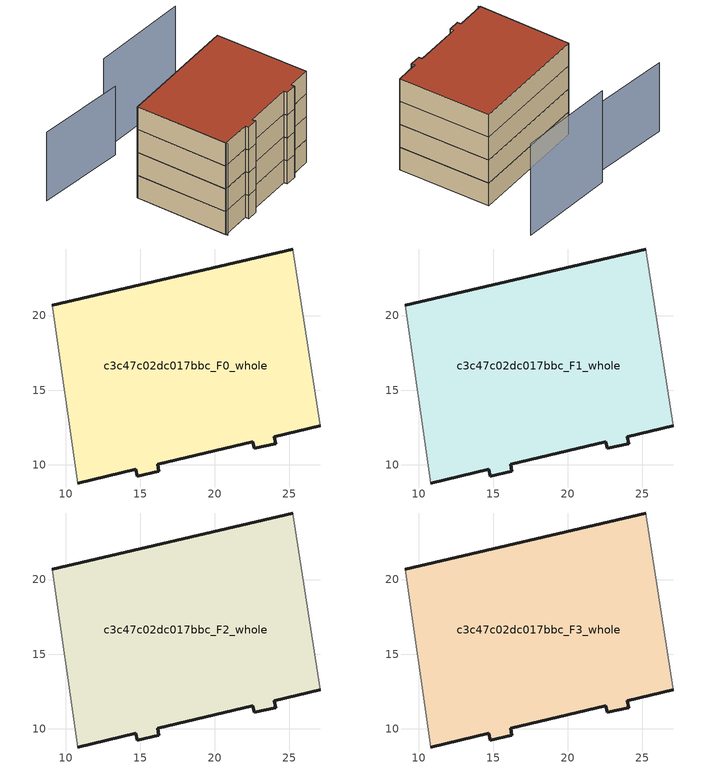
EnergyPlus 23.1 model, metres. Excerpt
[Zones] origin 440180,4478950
c3c47c02dc017bbc_F0_whole
 floor ground (EU_floor_Construction): 27.07,12.59 25.22,24.46 9.09,20.71 10.79,8.77 14.7,9.7 14.8,9.22 16.25,9.56 16.16,10.03 22.53,11.53 22.65,11.08 24.09,11.41 23.99,11.88 z0
 wall outside (EU_wall_Construction): 9.09,20.71 25.22,24.46 / 27.07,12.59 23.99,11.88 24.09,11.41 22.65,11.08 22.53,11.53 16.16,10.03 16.25,9.56 14.8,9.22 14.7,9.7 10.79,8.77 z0:3
 wall adiabatic (EU_wall_Construction): 25.22,24.46 27.07,12.59 / 10.79,8.77 9.09,20.71 z0:3
c3c47c02dc017bbc_F1_whole
 floor to c3c47c02dc017bbc_F0_whole (EU_floor_Construction): 27.07,12.59 25.21,24.46 9.09,20.71 10.79,8.77 14.7,9.7 14.8,9.22 16.25,9.56 16.15,10.03 22.52,11.53 22.65,11.08 24.08,11.41 23.99,11.88 z3
 wall outside (EU_wall_Construction): 9.09,20.71 25.22,24.46 / 27.07,12.59 23.99,11.88 24.09,11.41 22.65,11.08 22.53,11.53 16.16,10.03 16.25,9.56 14.8,9.22 14.7,9.7 10.79,8.77 z3:6
 wall adiabatic (EU_wall_Construction): 25.22,24.46 27.07,12.59 / 10.79,8.77 9.09,20.71 z3:6
c3c47c02dc017bbc_F2_whole
 floor to c3c47c02dc017bbc_F1_whole (EU_floor_Construction): 27.07,12.59 25.21,24.46 9.09,20.71 10.79,8.77 14.7,9.7 14.8,9.22 16.25,9.56 16.15,10.03 22.52,11.53 22.65,11.08 24.08,11.41 23.99,11.88 z6
 wall outside (EU_wall_Construction): 9.09,20.71 25.22,24.46 / 27.07,12.59 23.99,11.88 24.09,11.41 22.65,11.08 22.53,11.53 16.16,10.03 16.25,9.56 14.8,9.22 14.7,9.7 10.79,8.77 z6:9
 wall adiabatic (EU_wall_Construction): 25.22,24.46 27.07,12.59 / 10.79,8.77 9.09,20.71 z6:9
c3c47c02dc017bbc_F3_whole
 floor to c3c47c02dc017bbc_F2_whole (EU_floor_Construction): 27.07,12.59 25.21,24.46 9.09,20.71 10.79,8.77 14.7,9.7 14.8,9.22 16.25,9.56 16.15,10.03 22.52,11.53 22.65,11.08 24.08,11.41 23.99,11.88 z9
 wall outside (EU_wall_Construction): 9.09,20.71 25.22,24.46 / 27.07,12.59 23.99,11.88 24.09,11.41 22.65,11.08 22.53,11.53 16.16,10.03 16.25,9.56 14.8,9.22 14.7,9.7 10.79,8.77 z9:12
 wall adiabatic (EU_wall_Construction): 25.22,24.46 27.07,12.59 / 10.79,8.77 9.09,20.71 z9:12
 roof outside (EU_roof_Construction): 25.22,24.46 27.07,12.59 23.99,11.88 24.09,11.41 22.65,11.08 22.53,11.53 16.16,10.03 16.25,9.56 14.8,9.22 14.7,9.7 10.79,8.77 9.09,20.71 z12
shading: 9.09,20.71 10.89,8.59 / 26.01,31.78 13.14,29.93 z0:12; 13.39,28.42 1.68,27.32 z0:9
[Building]
EU S2 Campaign: North Axis=0; Terrain=City; Solar Distribution=FullExterior
[Site:Location]
Madrid: Latitude=40.5; Longitude=-3.5; Time Zone=1; Elevation=609
[SizingPeriod:WeatherFileDays]
AnnualSizingPeriod: Begin Month=1; Begin Day of Month=1; End Month=12; End Day of Month=31; Day of Week for Start Day=Monday; Use Weather File Daylight Saving Period=No; Use Weather File Rain and Snow Indicators=No
[MATERIAL]
EU_InternalMass_Material: Roughness=MediumRough; Thickness=0.1; Conductivity=1; Density=1800; Specific Heat=900; Thermal Absorptance=0.9; Solar Absorptance=0.7; Visible Absorptance=0.7
[MATERIAL:NOMASS] Roughness=MediumRough; Thermal Absorptance=0.9; Solar Absorptance=0.7; Visible Absorptance=0.7
Name | Thermal Resistance
EU_wall_NoMass; EU_roof_NoMass | 2.16768
EU_floor_NoMass | 1.14339
[CONSTRUCTION]
EU_wall_Construction: EU_wall_NoMass
EU_roof_Construction: EU_roof_NoMass
EU_floor_Construction: EU_floor_NoMass
EU_InternalMass_Construction: EU_InternalMass_Material
[ZONE] Type=1; Multiplier=1; Ceiling Height=autocalculate; Floor Area=autocalculate; Part of Total Floor Area=Yes
Name | Volume
c3c47c02dc017bbc_F0_whole | 602.891
c3c47c02dc017bbc_F1_whole; c3c47c02dc017bbc_F2_whole; c3c47c02dc017bbc_F3_whole | 602.89
[INTERNALMASS] Construction=EU_InternalMass_Construction; Surface Area=200.963
Name | Zone or ZoneList
c3c47c02dc017bbc_F0_whole_EU_InternalMass | c3c47c02dc017bbc_F0_whole
c3c47c02dc017bbc_F1_whole_EU_InternalMass | c3c47c02dc017bbc_F1_whole
c3c47c02dc017bbc_F2_whole_EU_InternalMass | c3c47c02dc017bbc_F2_whole
c3c47c02dc017bbc_F3_whole_EU_InternalMass | c3c47c02dc017bbc_F3_whole
[OTHEREQUIPMENT] Fuel Type=Electricity; Design Level Calculation Method=Watts/Area; Power per Zone Floor Area=1; Fraction Latent=0; Fraction Radiant=0; Fraction Lost=0; Carbon Dioxide Generation Rate=0; EndUse Subcategory=EU_Step8_InternalGains
Name | Zone or ZoneList or Space or SpaceList | Schedule
EU_Step8_InternalGain_c3c47c02dc017bbc_F0_whole_f000 | c3c47c02dc017bbc_F0_whole | EU_Step8_GainSchedule_c3c47c02dc017bbc_F0_whole_f000
EU_Step8_InternalGain_c3c47c02dc017bbc_F1_whole_f000 | c3c47c02dc017bbc_F1_whole | EU_Step8_GainSchedule_c3c47c02dc017bbc_F1_whole_f000
EU_Step8_InternalGain_c3c47c02dc017bbc_F2_whole_f000 | c3c47c02dc017bbc_F2_whole | EU_Step8_GainSchedule_c3c47c02dc017bbc_F2_whole_f000
EU_Step8_InternalGain_c3c47c02dc017bbc_F3_whole_f000 | c3c47c02dc017bbc_F3_whole | EU_Step8_GainSchedule_c3c47c02dc017bbc_F3_whole_f000
[ZONEVENTILATION:DESIGNFLOWRATE] Schedule=EU_AlwaysOn; Design Flow Rate Calculation Method=AirChanges/Hour; Air Changes per Hour=0.480546; Ventilation Type=Natural; Fan Pressure Rise=0; Fan Total Efficiency=1; Constant Term Coefficient=1; Temperature Term Coefficient=0; Velocity Term Coefficient=0; Velocity Squared Term Coefficient=0; Minimum Indoor Temperature=-100; Maximum Indoor Temperature=100; Delta Temperature=-100; Minimum Outdoor Temperature=-100; Maximum Outdoor Temperature=100; Maximum Wind Speed=40
Name | Zone or ZoneList or Space or SpaceList
EU_ConstantAir_c3c47c02dc017bbc_F0_whole | c3c47c02dc017bbc_F0_whole
EU_ConstantAir_c3c47c02dc017bbc_F1_whole | c3c47c02dc017bbc_F1_whole
EU_ConstantAir_c3c47c02dc017bbc_F2_whole | c3c47c02dc017bbc_F2_whole
EU_ConstantAir_c3c47c02dc017bbc_F3_whole | c3c47c02dc017bbc_F3_whole
[HVACTEMPLATE:THERMOSTAT] Constant Heating Setpoint=20; Constant Cooling Setpoint=50
EU_HeatOnly_c3c47c02dc017bbc_F0_whole; EU_HeatOnly_c3c47c02dc017bbc_F1_whole; EU_HeatOnly_c3c47c02dc017bbc_F2_whole; EU_HeatOnly_c3c47c02dc017bbc_F3_whole
[HVACTEMPLATE:ZONE:IDEALLOADSAIRSYSTEM] System Availability Schedule=EU_AlwaysOn; Maximum Heating Supply Air Temperature=50; Minimum Cooling Supply Air Temperature=13; Maximum Heating Supply Air Humidity Ratio=0.0156; Minimum Cooling Supply Air Humidity Ratio=0.0077; Heating Limit=NoLimit; Cooling Limit=NoLimit; Heating Availability Schedule=EU_AlwaysOn; Cooling Availability Schedule=EU_CoolingOff; Dehumidification Control Type=ConstantSensibleHeatRatio; Cooling Sensible Heat Ratio=0.7; Dehumidification Setpoint=60; Humidification Control Type=None; Humidification Setpoint=30; Outdoor Air Method=None; Outdoor Air Flow Rate per Person=0.00944; Outdoor Air Flow Rate per Zone Floor Area=0; Outdoor Air Flow Rate per Zone=0; Demand Controlled Ventilation Type=None; Outdoor Air Economizer Type=NoEconomizer; Heat Recovery Type=None; Sensible Heat Recovery Effectiveness=0.7; Latent Heat Recovery Effectiveness=0.65
Name | Template Thermostat
c3c47c02dc017bbc_F0_whole | EU_HeatOnly_c3c47c02dc017bbc_F0_whole
c3c47c02dc017bbc_F1_whole | EU_HeatOnly_c3c47c02dc017bbc_F1_whole
c3c47c02dc017bbc_F2_whole | EU_HeatOnly_c3c47c02dc017bbc_F2_whole
c3c47c02dc017bbc_F3_whole | EU_HeatOnly_c3c47c02dc017bbc_F3_whole
[SIZING:ZONE] Zone Cooling Design Supply Air Temperature Input Method=SupplyAirTemperature; Zone Cooling Design Supply Air Temperature=13; Zone Heating Design Supply Air Temperature Input Method=SupplyAirTemperature; Zone Heating Design Supply Air Temperature=50; Zone Cooling Design Supply Air Humidity Ratio=0.008; Zone Heating Design Supply Air Humidity Ratio=0.008; Cooling Design Air Flow Method=DesignDay; Cooling Design Air Flow Rate=0; Cooling Minimum Air Flow per Zone Floor Area=0.000762; Cooling Minimum Air Flow=0; Cooling Minimum Air Flow Fraction=0.2; Heating Design Air Flow Method=DesignDay; Heating Design Air Flow Rate=0; Heating Maximum Air Flow per Zone Floor Area=0.002032; Heating Maximum Air Flow=0.141576; Heating Maximum Air Flow Fraction=0.3; Account for Dedicated Outdoor Air System=No; Dedicated Outdoor Air System Control Strategy=NeutralSupplyAir; Dedicated Outdoor Air Low Setpoint Temperature for Design=autosize; Dedicated Outdoor Air High Setpoint Temperature for Design=autosize; Zone Load Sizing Method=Sensible Load Only No Latent Load; Zone Latent Cooling Design Supply Air Humidity Ratio Input Method=HumidityRatioDifference; Zone Cooling Design Supply Air Humidity Ratio Difference=0.005; Zone Latent Heating Design Supply Air Humidity Ratio Input Method=HumidityRatioDifference; Zone Humidification Design Supply Air Humidity Ratio Difference=0.005
c3c47c02dc017bbc_F0_whole; c3c47c02dc017bbc_F1_whole; c3c47c02dc017bbc_F2_whole; c3c47c02dc017bbc_F3_whole
[SCHEDULE:CONSTANT]
Name | Hourly Value
EU_AlwaysOn | 1
EU_CoolingOff | 0
[SCHEDULE:FILE] Column Number=1; Rows to Skip at Top=0; Number of Hours of Data=8760; Column Separator=Comma; Interpolate to Timestep=No; Minutes per Item=60; Adjust Schedule for Daylight Savings=Yes
Name | File
EU_Step8_GainSchedule_c3c47c02dc017bbc_F0_whole_f000 | ../../schedules/c3c47c02dc017bbc/c3c47c02dc017bbc_F0_whole_f000_gain.csv
EU_Step8_GainSchedule_c3c47c02dc017bbc_F1_whole_f000 | ../../schedules/c3c47c02dc017bbc/c3c47c02dc017bbc_F1_whole_f000_gain.csv
EU_Step8_GainSchedule_c3c47c02dc017bbc_F2_whole_f000 | ../../schedules/c3c47c02dc017bbc/c3c47c02dc017bbc_F2_whole_f000_gain.csv
EU_Step8_GainSchedule_c3c47c02dc017bbc_F3_whole_f000 | ../../schedules/c3c47c02dc017bbc/c3c47c02dc017bbc_F3_whole_f000_gain.csv
